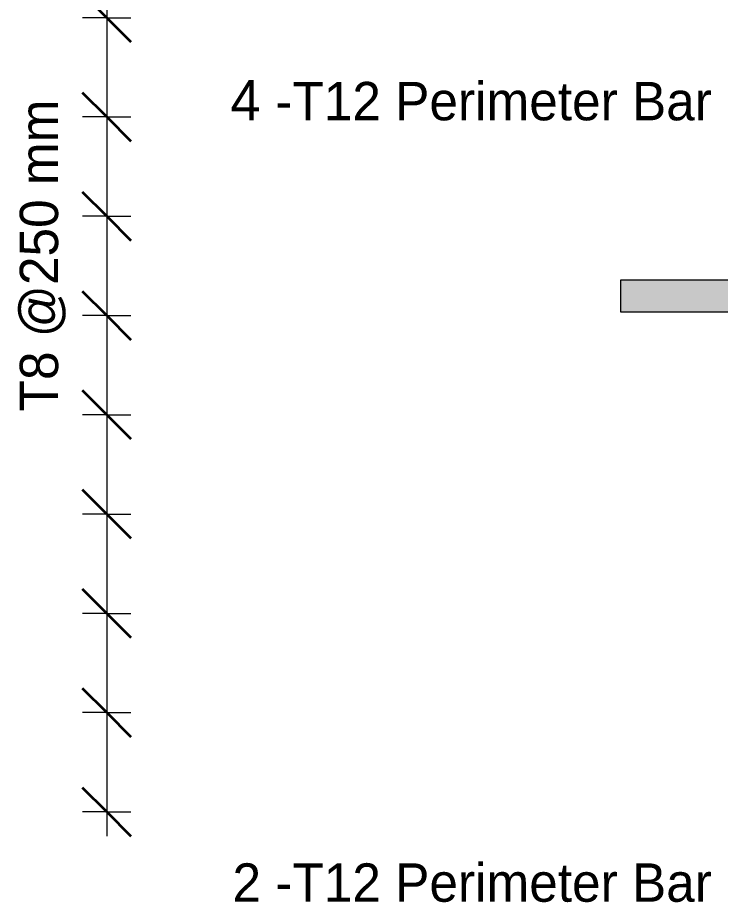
# Model space of a CAD drawing. Header units: millimetres. Extents: x -6138 to 17183, y 2886 to 77066.
# Drawn here: x -6138 to -4395, y 3126 to 5320 of the extents above; entities that cross this region are included whole.
import ezdxf

# ---------------------------------------------------------------- set-up
doc = ezdxf.new("R2010")
doc.units = ezdxf.units.MM
for name, color, linetype, lineweight in [('A-ANNO-DIMS', 211, 'Continuous', 9), ('A-ANNO-DIMS-40', 211, 'Continuous', 9), ('G-ANNO-SYMB', 111, 'Continuous', 9), ('G-ANNO-TEXT', 231, 'Continuous', 9), ('S-RBAR-IDEN', 171, 'Continuous', 9)]:
    doc.layers.add(name, color=color, linetype=linetype, lineweight=lineweight)
doc.styles.add('Nirmala UI', font='Nirmala.ttf', dxfattribs={"height": 95.25})
doc.styles.add('Nirmala UI Semilight', font='NirmalaS.ttf', dxfattribs={"height": 100})
doc.dimstyles.new('Arc_Length_-_2_5mm_Arial_1', dxfattribs={"dimscale": 304.8, "dimtxt": 100.546939, "dimasz": 0.393701, "dimexe": 0.19685, "dimexo": 0.0625, "dimgap": 0.229659, "dimtad": 1, "dimdec": 4, "dimzin": 0, "dimdsep": 46, "dimtxsty": 'Nirmala UI', "dimblk1": 'OBLIQUE', "dimblk2": 'OBLIQUE', "dimsah": 1, "dimcen": 0.09, "dimdle": 0.19685, "dimazin": 0, "dimtfac": 1, "dimtdec": 4, "dimtix": 1, "dimtmove": 0, "dimatfit": 3, "dimfxl": 0.19685, "dimfxlon": 1, "dimtvp": 1, "dimtolj": 1, "dimtzin": 0, "dimarcsym": 2})

# ---------------------------------------------------------------- blocks, each defined once
blk = doc.blocks.new('Detail View - M_Section Tail - Filled Horizontal-14034-Elevation Front 1')
at = {"layer": 'G-ANNO-SYMB'}
blk.add_hatch(color=256, dxfattribs=at).paths.add_polyline_path([(-4281.7, 4590.2), (-4281.7, 4670.2), (-4641.7, 4670.2), (-4641.7, 4590.2)])
for p, q in [((-4641.7, 4590.2), (-4641.7, 4670.2)), ((-4641.7, 4670.2), (-4281.7, 4670.2)), ((-4281.7, 4670.2), (-4281.7, 4590.2)), ((-4281.7, 4590.2), (-4641.7, 4590.2))]:
    blk.add_line(p, q, dxfattribs=at)
blk = doc.blocks.new('DIMBLOCK37-Elevation Front 1')
at = {"layer": 'A-ANNO-DIMS-40', "lineweight": 35}
for p, q in [((-5917.2, 5566.6), (-5977.2, 5626.6)), ((-5917.2, 5566.6), (-5857.2, 5506.6)), ((-5917.2, 5320.3), (-5977.2, 5380.3)), ((-5917.2, 5320.3), (-5857.2, 5260.3))]:
    blk.add_line(p, q, dxfattribs=at)
at = {"layer": 'A-ANNO-DIMS-40'}
for p, q in [((-5917.2, 5566.6), (-5977.2, 5566.6)), ((-5917.2, 5566.6), (-5917.2, 5320.3)), ((-5917.2, 5566.6), (-5857.2, 5566.6)), ((-5917.2, 5320.3), (-5977.2, 5320.3)), ((-5917.2, 5320.3), (-5857.2, 5320.3))]:
    blk.add_line(p, q, dxfattribs=at)
blk = doc.blocks.new('_Oblique')
at = {"color": 0, "linetype": 'ByBlock', "lineweight": -2}
blk.add_line((-0.5, -0.5), (0.5, 0.5), dxfattribs=at)
blk = doc.blocks.new('DIMBLOCK38-Elevation Front 1')
at = {"layer": 'A-ANNO-DIMS-40', "lineweight": 35}
for p, q in [((-5917.2, 5320.3), (-5977.2, 5380.3)), ((-5917.2, 5320.3), (-5857.2, 5260.3)), ((-5917.2, 5074.1), (-5977.2, 5134.1)), ((-5917.2, 5074.1), (-5857.2, 5014.1))]:
    blk.add_line(p, q, dxfattribs=at)
at = {"layer": 'A-ANNO-DIMS-40'}
for p, q in [((-5917.2, 5320.3), (-5977.2, 5320.3)), ((-5917.2, 5320.3), (-5917.2, 5074.1)), ((-5917.2, 5320.3), (-5857.2, 5320.3)), ((-5917.2, 5074.1), (-5977.2, 5074.1)), ((-5917.2, 5074.1), (-5857.2, 5074.1))]:
    blk.add_line(p, q, dxfattribs=at)
blk = doc.blocks.new('DIMBLOCK39-Elevation Front 1')
at = {"layer": 'A-ANNO-DIMS-40', "lineweight": 35}
for p, q in [((-5917.2, 5074.1), (-5977.2, 5134.1)), ((-5917.2, 5074.1), (-5857.2, 5014.1)), ((-5917.2, 4827.9), (-5977.2, 4887.9)), ((-5917.2, 4827.9), (-5857.2, 4767.9))]:
    blk.add_line(p, q, dxfattribs=at)
at = {"layer": 'A-ANNO-DIMS-40'}
for p, q in [((-5917.2, 5074.1), (-5977.2, 5074.1)), ((-5917.2, 5074.1), (-5917.2, 4827.9)), ((-5917.2, 5074.1), (-5857.2, 5074.1)), ((-5917.2, 4827.9), (-5977.2, 4827.9)), ((-5917.2, 4827.9), (-5857.2, 4827.9))]:
    blk.add_line(p, q, dxfattribs=at)
blk = doc.blocks.new('DIMBLOCK40-Elevation Front 1')
at = {"layer": 'A-ANNO-DIMS-40', "lineweight": 35}
for p, q in [((-5917.2, 4827.9), (-5977.2, 4887.9)), ((-5917.2, 4827.9), (-5857.2, 4767.9)), ((-5917.2, 4581.6), (-5977.2, 4641.6)), ((-5917.2, 4581.6), (-5857.2, 4521.6))]:
    blk.add_line(p, q, dxfattribs=at)
at = {"layer": 'A-ANNO-DIMS-40'}
for p, q in [((-5917.2, 4827.9), (-5977.2, 4827.9)), ((-5917.2, 4827.9), (-5917.2, 4581.6)), ((-5917.2, 4827.9), (-5857.2, 4827.9)), ((-5917.2, 4581.6), (-5977.2, 4581.6)), ((-5917.2, 4581.6), (-5857.2, 4581.6))]:
    blk.add_line(p, q, dxfattribs=at)
blk = doc.blocks.new('DIMBLOCK41-Elevation Front 1')
at = {"layer": 'A-ANNO-DIMS-40', "lineweight": 35}
for p, q in [((-5917.2, 4581.6), (-5977.2, 4641.6)), ((-5917.2, 4581.6), (-5857.2, 4521.6)), ((-5917.2, 4335.4), (-5977.2, 4395.4)), ((-5917.2, 4335.4), (-5857.2, 4275.4))]:
    blk.add_line(p, q, dxfattribs=at)
at = {"layer": 'A-ANNO-DIMS-40'}
for p, q in [((-5917.2, 4581.6), (-5977.2, 4581.6)), ((-5917.2, 4581.6), (-5917.2, 4335.4)), ((-5917.2, 4581.6), (-5857.2, 4581.6)), ((-5917.2, 4335.4), (-5977.2, 4335.4)), ((-5917.2, 4335.4), (-5857.2, 4335.4))]:
    blk.add_line(p, q, dxfattribs=at)
blk = doc.blocks.new('DIMBLOCK42-Elevation Front 1')
at = {"layer": 'A-ANNO-DIMS-40', "lineweight": 35}
for p, q in [((-5917.2, 4335.4), (-5977.2, 4395.4)), ((-5917.2, 4335.4), (-5857.2, 4275.4)), ((-5917.2, 4089.2), (-5977.2, 4149.2)), ((-5917.2, 4089.2), (-5857.2, 4029.2))]:
    blk.add_line(p, q, dxfattribs=at)
at = {"layer": 'A-ANNO-DIMS-40'}
for p, q in [((-5917.2, 4335.4), (-5977.2, 4335.4)), ((-5917.2, 4335.4), (-5917.2, 4089.2)), ((-5917.2, 4335.4), (-5857.2, 4335.4)), ((-5917.2, 4089.2), (-5977.2, 4089.2)), ((-5917.2, 4089.2), (-5857.2, 4089.2))]:
    blk.add_line(p, q, dxfattribs=at)
blk = doc.blocks.new('DIMBLOCK43-Elevation Front 1')
at = {"layer": 'A-ANNO-DIMS-40', "lineweight": 35}
for p, q in [((-5917.2, 4089.2), (-5977.2, 4149.2)), ((-5917.2, 4089.2), (-5857.2, 4029.2)), ((-5917.2, 3842.9), (-5977.2, 3902.9)), ((-5917.2, 3842.9), (-5857.2, 3782.9))]:
    blk.add_line(p, q, dxfattribs=at)
at = {"layer": 'A-ANNO-DIMS-40'}
for p, q in [((-5917.2, 4089.2), (-5977.2, 4089.2)), ((-5917.2, 4089.2), (-5917.2, 3842.9)), ((-5917.2, 4089.2), (-5857.2, 4089.2)), ((-5917.2, 3842.9), (-5977.2, 3842.9)), ((-5917.2, 3842.9), (-5857.2, 3842.9))]:
    blk.add_line(p, q, dxfattribs=at)
blk = doc.blocks.new('DIMBLOCK44-Elevation Front 1')
at = {"layer": 'A-ANNO-DIMS-40', "lineweight": 35}
for p, q in [((-5917.2, 3842.9), (-5977.2, 3902.9)), ((-5917.2, 3842.9), (-5857.2, 3782.9)), ((-5917.2, 3596.7), (-5977.2, 3656.7)), ((-5917.2, 3596.7), (-5857.2, 3536.7))]:
    blk.add_line(p, q, dxfattribs=at)
at = {"layer": 'A-ANNO-DIMS-40'}
for p, q in [((-5917.2, 3842.9), (-5977.2, 3842.9)), ((-5917.2, 3842.9), (-5917.2, 3596.7)), ((-5917.2, 3842.9), (-5857.2, 3842.9)), ((-5917.2, 3596.7), (-5977.2, 3596.7)), ((-5917.2, 3596.7), (-5857.2, 3596.7))]:
    blk.add_line(p, q, dxfattribs=at)
blk = doc.blocks.new('DIMBLOCK45-Elevation Front 1')
at = {"layer": 'A-ANNO-DIMS-40', "lineweight": 35}
for p, q in [((-5917.2, 3596.7), (-5977.2, 3656.7)), ((-5917.2, 3596.7), (-5857.2, 3536.7)), ((-5917.2, 3350.5), (-5977.2, 3410.5)), ((-5917.2, 3350.5), (-5857.2, 3290.5))]:
    blk.add_line(p, q, dxfattribs=at)
at = {"layer": 'A-ANNO-DIMS-40'}
for p, q in [((-5917.2, 3596.7), (-5977.2, 3596.7)), ((-5917.2, 3596.7), (-5917.2, 3290.5)), ((-5917.2, 3596.7), (-5857.2, 3596.7)), ((-5917.2, 3350.5), (-5977.2, 3350.5)), ((-5917.2, 3350.5), (-5857.2, 3350.5))]:
    blk.add_line(p, q, dxfattribs=at)
blk = doc.blocks.new('DIMBLOCK46-Elevation Front 1')
at = {"layer": 'A-ANNO-DIMS-40', "lineweight": 35}
for p, q in [((-5917.2, 6059), (-5977.2, 6119)), ((-5917.2, 6059), (-5857.2, 5999)), ((-5917.2, 5812.8), (-5977.2, 5872.8)), ((-5917.2, 5812.8), (-5857.2, 5752.8)), ((-5917.2, 5566.6), (-5977.2, 5626.6)), ((-5917.2, 5566.6), (-5857.2, 5506.6)), ((-5917.2, 5320.3), (-5977.2, 5380.3)), ((-5917.2, 5320.3), (-5857.2, 5260.3)), ((-5917.2, 5074.1), (-5977.2, 5134.1)), ((-5917.2, 5074.1), (-5857.2, 5014.1)), ((-5917.2, 4827.9), (-5977.2, 4887.9)), ((-5917.2, 4827.9), (-5857.2, 4767.9)), ((-5917.2, 4581.6), (-5977.2, 4641.6)), ((-5917.2, 4581.6), (-5857.2, 4521.6)), ((-5917.2, 4335.4), (-5977.2, 4395.4)), ((-5917.2, 4335.4), (-5857.2, 4275.4)), ((-5917.2, 4089.2), (-5977.2, 4149.2)), ((-5917.2, 4089.2), (-5857.2, 4029.2)), ((-5917.2, 3842.9), (-5977.2, 3902.9)), ((-5917.2, 3842.9), (-5857.2, 3782.9)), ((-5917.2, 3596.7), (-5977.2, 3656.7)), ((-5917.2, 3596.7), (-5857.2, 3536.7)), ((-5917.2, 3350.5), (-5977.2, 3410.5)), ((-5917.2, 3350.5), (-5857.2, 3290.5))]:
    blk.add_line(p, q, dxfattribs=at)
at = {"layer": 'A-ANNO-DIMS-40'}
for p, q in [((-5917.2, 6119), (-5917.2, 3290.5)), ((-5917.2, 6119), (-5917.2, 5812.8)), ((-5917.2, 6059), (-5977.2, 6059)), ((-5917.2, 6059), (-5857.2, 6059)), ((-5917.2, 5812.8), (-5977.2, 5812.8)), ((-5917.2, 5812.8), (-5917.2, 5566.6)), ((-5917.2, 5812.8), (-5857.2, 5812.8)), ((-5917.2, 5566.6), (-5977.2, 5566.6)), ((-5917.2, 5566.6), (-5917.2, 5320.3)), ((-5917.2, 5566.6), (-5857.2, 5566.6)), ((-5917.2, 5320.3), (-5977.2, 5320.3)), ((-5917.2, 5320.3), (-5917.2, 5074.1)), ((-5917.2, 5320.3), (-5857.2, 5320.3)), ((-5917.2, 5074.1), (-5977.2, 5074.1)), ((-5917.2, 5074.1), (-5917.2, 4827.9)), ((-5917.2, 5074.1), (-5857.2, 5074.1)), ((-5917.2, 4827.9), (-5977.2, 4827.9)), ((-5917.2, 4827.9), (-5917.2, 4581.6)), ((-5917.2, 4827.9), (-5857.2, 4827.9)), ((-5917.2, 4581.6), (-5977.2, 4581.6)), ((-5917.2, 4581.6), (-5917.2, 4335.4)), ((-5917.2, 4581.6), (-5857.2, 4581.6)), ((-5917.2, 4335.4), (-5977.2, 4335.4)), ((-5917.2, 4335.4), (-5917.2, 4089.2)), ((-5917.2, 4335.4), (-5857.2, 4335.4)), ((-5917.2, 4089.2), (-5977.2, 4089.2)), ((-5917.2, 4089.2), (-5917.2, 3842.9)), ((-5917.2, 4089.2), (-5857.2, 4089.2)), ((-5917.2, 3842.9), (-5977.2, 3842.9)), ((-5917.2, 3842.9), (-5917.2, 3596.7)), ((-5917.2, 3842.9), (-5857.2, 3842.9)), ((-5917.2, 3596.7), (-5977.2, 3596.7)), ((-5917.2, 3596.7), (-5917.2, 3290.5)), ((-5917.2, 3596.7), (-5857.2, 3596.7)), ((-5917.2, 3350.5), (-5977.2, 3350.5)), ((-5917.2, 3350.5), (-5857.2, 3350.5))]:
    blk.add_line(p, q, dxfattribs=at)
blk = doc.blocks.new('_None')

msp = doc.modelspace()

# ---------------------------------------------------------------- block references
at = {"layer": 'G-ANNO-SYMB'}
msp.add_blockref('Detail View - M_Section Tail - Filled Horizontal-14034-Elevation Front 1', (0, 0), dxfattribs=at)

# ---------------------------------------------------------------- texts
at = {"layer": 'S-RBAR-IDEN', "char_height": 95.25, "width": 1491.13875, "attachment_point": 1, "style": 'Nirmala UI'}
for insert in [(-5605.10783, 5161.03792), (-5605.10783, 3222.76095)]:
    msp.add_mtext('2 -T12 Perimeter Bar', dxfattribs=dict(at, insert=insert))
at = {"layer": 'S-RBAR-IDEN', "insert": (-6132.9836, 4343.8516), "char_height": 95.25, "width": 974.852, "attachment_point": 1, "rotation": 90, "style": 'Nirmala UI'}
msp.add_mtext('T8 @250 mm', dxfattribs=at)

# ---------------------------------------------------------------- dimensions: what is measured, and where the dimension line sits
at = {"layer": 'A-ANNO-DIMS'}
for base, p1, p2, text, override, picture, middle in [((-5917.16975, 3350.47341), (-5857.16975, 6059.0365), (-5857.16975, 3350.47341), '2709', {"dimpost": '<>', "dimblk1": 'None', "dimblk2": 'None', "dimsah": 1, "dimfxl": 2708.563098}, 'DIMBLOCK46-Elevation Front 1', (-6036.4221, 4704.75495)), ((-5917.16975, 5320.33748), (-5857.16975, 5566.57049), (-5857.16975, 5320.33748), ' ', {"dimpost": '<>', "dimfxl": 246.233009}, 'DIMBLOCK37-Elevation Front 1', (-5917.16975, 5443.45398)), ((-5917.16975, 5074.10447), (-5857.16975, 5320.33748), (-5857.16975, 5074.10447), ' ', {"dimpost": '<>', "dimfxl": 246.233009}, 'DIMBLOCK38-Elevation Front 1', (-5917.16975, 5197.22097)), ((-5917.16975, 4827.87146), (-5857.16975, 5074.10447), (-5857.16975, 4827.87146), ' ', {"dimpost": '<>', "dimfxl": 246.233009}, 'DIMBLOCK39-Elevation Front 1', (-5917.16975, 4950.98796)), ((-5917.16975, 4581.63845), (-5857.16975, 4827.87146), (-5857.16975, 4581.63845), ' ', {"dimpost": '<>', "dimfxl": 246.233009}, 'DIMBLOCK40-Elevation Front 1', (-5917.16975, 4704.75495)), ((-5917.16975, 4335.40544), (-5857.16975, 4581.63845), (-5857.16975, 4335.40544), ' ', {"dimpost": '<>', "dimfxl": 246.233009}, 'DIMBLOCK41-Elevation Front 1', (-5917.16975, 4458.52195)), ((-5917.16975, 4089.17243), (-5857.16975, 4335.40544), (-5857.16975, 4089.17243), ' ', {"dimpost": '<>', "dimfxl": 246.233009}, 'DIMBLOCK42-Elevation Front 1', (-5917.16975, 4212.28894)), ((-5917.16975, 3842.93942), (-5857.16975, 4089.17243), (-5857.16975, 3842.93942), ' ', {"dimpost": '<>', "dimfxl": 246.233009}, 'DIMBLOCK43-Elevation Front 1', (-5917.16975, 3966.05593)), ((-5917.16975, 3596.70641), (-5857.16975, 3842.93942), (-5857.16975, 3596.70641), ' ', {"dimpost": '<>', "dimfxl": 246.233009}, 'DIMBLOCK44-Elevation Front 1', (-5917.16975, 3719.82292)), ((-5917.16975, 3350.47341), (-5857.16975, 3596.70641), (-5857.16975, 3350.47341), ' ', {"dimpost": '<>', "dimfxl": 246.233009}, 'DIMBLOCK45-Elevation Front 1', (-5917.16975, 3473.58991))]:
    dim = msp.add_linear_dim(base=base, p1=p1, p2=p2, angle=90, text=text, dimstyle='Arc_Length_-_2_5mm_Arial_1', override=override, dxfattribs=at)
    dim.commit()
    dim.dimension.update_dxf_attribs({"geometry": picture, "text_midpoint": middle})

# ---------------------------------------------------------------- next in the draw order: texts
at = {"layer": 'G-ANNO-TEXT', "color": 7, "insert": (-5610.08752, 5165.49865), "char_height": 100, "width": 92.99575, "attachment_point": 1, "style": 'Nirmala UI Semilight', "bg_fill": 3, "box_fill_scale": 0, "bg_fill_color": 256, "bg_fill_true_color": 3254780160, "bg_fill_transparency": 256}
msp.add_mtext('4', dxfattribs=at)

doc.saveas('drawing.dxf')
